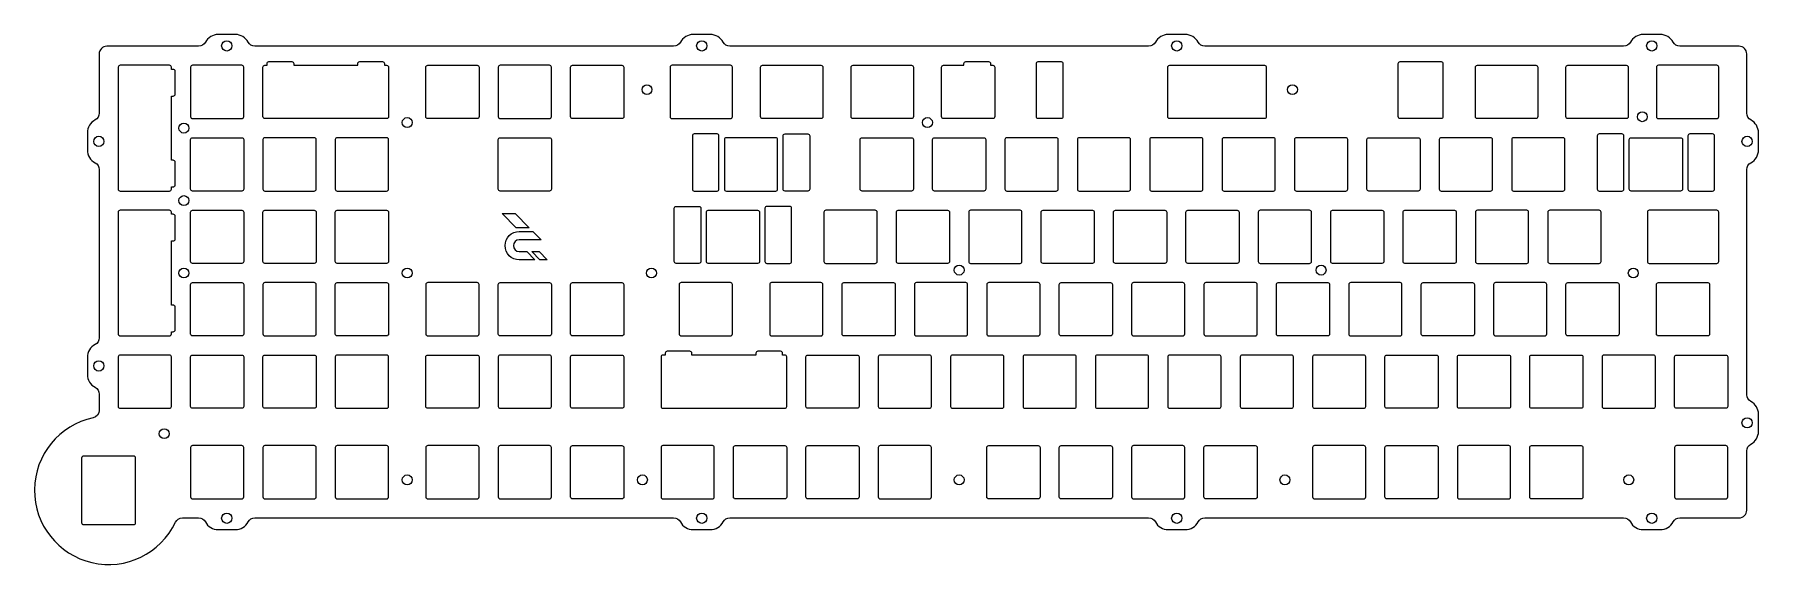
# Model space of a CAD drawing. Header units: millimetres. Extents: x -469 to -15, y 11 to 150.
import ezdxf

# ---------------------------------------------------------------- set-up
doc = ezdxf.new("R2010")
doc.units = ezdxf.units.MM
doc.layers.get('0').update_dxf_attribs({"linetype": 'CONTINUOUS'})

msp = doc.modelspace()

# ---------------------------------------------------------------- linework, layer by layer
for points in [[(-451.58, 55.32), (-451.58, 51.03, -0.354053), (-453.16, 49.07, 1.608776), (-431.49, 21.62, -0.289366), (-429.69, 22.76), (-425.4, 22.76, -0.278249), (-423.63, 21.7, 0.278249), (-420.26, 19.66), (-415.74, 19.66, 0.278249), (-412.37, 21.7, -0.278249), (-410.6, 22.76), (-300.4, 22.76, -0.278249), (-298.63, 21.7, 0.278249), (-295.26, 19.66), (-290.74, 19.66, 0.278249), (-287.37, 21.7, -0.278249), (-285.6, 22.76), (-175.4, 22.76, -0.278249), (-173.63, 21.7, 0.278249), (-170.26, 19.66), (-165.74, 19.66, 0.278249), (-162.37, 21.7, -0.278249), (-160.6, 22.76), (-50.4, 22.76, -0.278249), (-48.63, 21.7, 0.278249), (-45.26, 19.66), (-40.74, 19.66, 0.278249), (-37.37, 21.7, -0.278249), (-35.6, 22.76), (-20, 22.76, 0.414214), (-18, 24.76), (-18, 40.37, -0.278249), (-16.93, 42.14, 0.278249), (-14.9, 45.51), (-14.9, 50.02, 0.278249), (-16.93, 53.39, -0.278249), (-18, 55.16), (-18, 114.38, -0.278249), (-16.93, 116.15, 0.278249), (-14.9, 119.52), (-14.9, 124.03, 0.278249), (-16.93, 127.4, -0.278249), (-18, 129.17), (-18, 144.77, 0.414214), (-20, 146.78), (-35.6, 146.78, -0.278249), (-37.37, 147.84, 0.278249), (-40.74, 149.88), (-45.26, 149.88, 0.278249), (-48.63, 147.84, -0.278249), (-50.4, 146.78), (-160.6, 146.78, -0.278249), (-162.37, 147.84, 0.278249), (-165.74, 149.88), (-170.26, 149.88, 0.278249), (-173.63, 147.84, -0.278249), (-175.4, 146.78), (-285.6, 146.78, -0.278249), (-287.37, 147.84, 0.278249), (-290.74, 149.88), (-295.26, 149.88, 0.278249), (-298.63, 147.84, -0.278249), (-300.4, 146.78), (-410.6, 146.78, -0.278249), (-412.37, 147.84, 0.278249), (-415.74, 149.88), (-420.26, 149.88, 0.278249), (-423.63, 147.84, -0.278249), (-425.4, 146.78), (-449.57, 146.78, 0.414214), (-451.58, 144.77), (-451.58, 129.17, -0.278249), (-452.64, 127.4, 0.278249), (-454.68, 124.03), (-454.68, 119.52, 0.278249), (-452.64, 116.15, -0.278249), (-451.58, 114.38), (-451.58, 70.11, -0.278249), (-452.64, 68.34, 0.278249), (-454.68, 64.97), (-454.68, 60.46, 0.278249), (-452.64, 57.09, -0.278249)], [(-446.57, 109.22, 0.414214), (-446.08, 108.72), (-433.07, 108.72, 0.414214), (-432.57, 109.22), (-432.57, 109.81), (-432.08, 109.81, 0.414214), (-431.58, 110.31), (-431.58, 116.31, 0.414214), (-432.08, 116.81), (-432.57, 116.81), (-432.57, 133.69), (-432.08, 133.69, 0.414214), (-431.58, 134.19), (-431.58, 140.19, 0.414214), (-432.08, 140.69), (-432.57, 140.69), (-432.57, 141.28, 0.414214), (-433.07, 141.77), (-446.08, 141.77, 0.414214), (-446.57, 141.28)], [(-427.02, 141.77, 0.414214), (-427.52, 141.28), (-427.52, 128.27, 0.414214), (-427.02, 127.77), (-414.02, 127.77, 0.414214), (-413.52, 128.27), (-413.52, 141.28, 0.414214), (-414.02, 141.77)], [(-408.47, 128.27), (-408.47, 141.28, -0.414214), (-407.98, 141.77), (-407.39, 141.77), (-407.39, 142.27, -0.414214), (-406.89, 142.77), (-400.89, 142.77, -0.414214), (-400.39, 142.27), (-400.39, 141.77), (-383.51, 141.77), (-383.51, 142.27, -0.414214), (-383.01, 142.77), (-377.01, 142.77, -0.414214), (-376.51, 142.27), (-376.51, 141.77), (-375.93, 141.77, -0.414214), (-375.43, 141.28), (-375.43, 128.27, -0.414214), (-375.93, 127.77), (-407.98, 127.77, -0.414214)], [(-352.11, 127.77), (-365.11, 127.77, -0.414214), (-365.61, 128.27), (-365.61, 141.28, -0.414214), (-365.11, 141.77), (-352.11, 141.77, -0.414214), (-351.61, 141.28), (-351.61, 128.27, -0.414214)], [(-332.56, 141.28, 0.414214), (-333.06, 141.77), (-346.06, 141.77, 0.414214), (-346.56, 141.28), (-346.56, 128.27, 0.414214), (-346.06, 127.77), (-333.06, 127.77, 0.414214), (-332.56, 128.27)], [(-327.51, 128.27), (-327.51, 141.28, -0.414214), (-327.01, 141.77), (-314.01, 141.77, -0.414214), (-313.51, 141.28), (-313.51, 128.27, -0.414214), (-314.01, 127.77), (-327.01, 127.77, -0.414214)], [(-301.32, 128.27, 0.414214), (-300.82, 127.77), (-285.44, 127.77, 0.414214), (-284.94, 128.27), (-284.94, 141.28, 0.414214), (-285.44, 141.77), (-300.82, 141.77, 0.414214), (-301.32, 141.28)], [(-261.13, 141.28), (-261.13, 128.27, -0.414214), (-261.63, 127.77), (-277.01, 127.77, -0.414214), (-277.51, 128.27), (-277.51, 141.28, -0.414214), (-277.01, 141.77), (-261.63, 141.77, -0.414214)], [(-253.19, 141.77), (-237.81, 141.77, -0.414214), (-237.31, 141.28), (-237.31, 128.27, -0.414214), (-237.81, 127.77), (-253.19, 127.77, -0.414214), (-253.69, 128.27), (-253.69, 141.28, -0.414214)], [(-229.88, 128.27), (-229.88, 141.28, -0.414214), (-229.38, 141.77), (-224, 141.77), (-224, 142.27, -0.414214), (-223.5, 142.77), (-217.5, 142.77, -0.414214), (-217, 142.27), (-217, 141.77), (-216.38, 141.77, -0.414214), (-215.88, 141.28), (-215.88, 128.27, -0.414214), (-216.38, 127.77), (-229.38, 127.77, -0.414214)], [(-204.44, 142.77), (-198.44, 142.77, -0.414214), (-197.94, 142.27), (-197.94, 128.27, -0.414214), (-198.44, 127.77), (-204.44, 127.77, -0.414214), (-204.94, 128.27), (-204.94, 142.27, -0.414214)], [(-144.44, 141.28), (-144.44, 128.27, -0.414214), (-144.94, 127.77), (-169.85, 127.77, -0.414214), (-170.35, 128.27), (-170.35, 141.28, -0.414214), (-169.85, 141.77), (-144.94, 141.77, -0.414214)], [(-109.7, 128.27), (-109.7, 142.27, -0.414214), (-109.2, 142.77), (-98.44, 142.77, -0.414214), (-97.94, 142.27), (-97.94, 128.27, -0.414214), (-98.44, 127.77), (-109.2, 127.77, -0.414214)], [(-88.89, 141.77), (-73.51, 141.77, -0.414214), (-73.01, 141.28), (-73.01, 128.27, -0.414214), (-73.51, 127.77), (-88.89, 127.77, -0.414214), (-89.39, 128.27), (-89.39, 141.28, -0.414214)], [(-49.19, 141.28), (-49.19, 128.27, -0.414214), (-49.69, 127.77), (-65.08, 127.77, -0.414214), (-65.58, 128.27), (-65.58, 141.28, -0.414214), (-65.08, 141.77), (-49.69, 141.77, -0.414214)], [(-25.38, 141.28, 0.414214), (-25.88, 141.77), (-41.26, 141.77, 0.414214), (-41.76, 141.28), (-41.76, 128.27, 0.414214), (-41.26, 127.77), (-25.88, 127.77, 0.414214), (-25.38, 128.27)], [(-427.02, 122.72), (-414.02, 122.72, -0.414214), (-413.52, 122.22), (-413.52, 109.22, -0.414214), (-414.02, 108.72), (-427.02, 108.72, -0.414214), (-427.52, 109.22), (-427.52, 122.22, -0.414214)], [(-394.97, 108.72, 0.414214), (-394.47, 109.22), (-394.47, 122.22, 0.414214), (-394.97, 122.72), (-407.98, 122.72, 0.414214), (-408.47, 122.22), (-408.47, 109.22, 0.414214), (-407.98, 108.72)], [(-389.43, 109.22, 0.414214), (-388.93, 108.72), (-375.93, 108.72, 0.414214), (-375.43, 109.22), (-375.43, 122.22, 0.414214), (-375.93, 122.72), (-388.93, 122.72, 0.414214), (-389.43, 122.22)], [(-332.56, 122.22), (-332.56, 109.22, -0.414214), (-333.06, 108.72), (-346.06, 108.72, -0.414214), (-346.56, 109.22), (-346.56, 122.22, -0.414214), (-346.06, 122.72), (-333.06, 122.72, -0.414214)], [(-295.47, 109.22, 0.414214), (-294.97, 108.72), (-288.97, 108.72, 0.414214), (-288.47, 109.22), (-288.47, 123.23, 0.414214), (-288.97, 123.73), (-294.97, 123.73, 0.414214), (-295.47, 123.23)], [(-273.53, 108.72, 0.414214), (-273.03, 109.22), (-273.03, 122.22, 0.414214), (-273.53, 122.72), (-286.53, 122.72, 0.414214), (-287.03, 122.22), (-287.03, 109.22, 0.414214), (-286.53, 108.72)], [(-271.59, 109.22), (-271.59, 123.23, -0.414214), (-271.09, 123.73), (-265.09, 123.73, -0.414214), (-264.59, 123.23), (-264.59, 109.22, -0.414214), (-265.09, 108.72), (-271.09, 108.72, -0.414214)], [(-237.31, 122.22), (-237.31, 109.22, -0.414214), (-237.81, 108.72), (-250.81, 108.72, -0.414214), (-251.31, 109.22), (-251.31, 122.22, -0.414214), (-250.81, 122.72), (-237.81, 122.72, -0.414214)], [(-232.26, 109.22), (-232.26, 122.22, -0.414214), (-231.76, 122.72), (-218.76, 122.72, -0.414214), (-218.26, 122.22), (-218.26, 109.22, -0.414214), (-218.76, 108.72), (-231.76, 108.72, -0.414214)], [(-199.21, 122.22, 0.414214), (-199.71, 122.72), (-212.71, 122.72, 0.414214), (-213.21, 122.22), (-213.21, 109.22, 0.414214), (-212.71, 108.72), (-199.71, 108.72, 0.414214), (-199.21, 109.22)], [(-180.16, 122.22, 0.414214), (-180.66, 122.72), (-193.66, 122.72, 0.414214), (-194.16, 122.22), (-194.16, 109.22, 0.414214), (-193.66, 108.72), (-180.66, 108.72, 0.414214), (-180.16, 109.22)], [(-161.11, 122.22, 0.414214), (-161.61, 122.72), (-174.61, 122.72, 0.414214), (-175.11, 122.22), (-175.11, 109.22, 0.414214), (-174.61, 108.72), (-161.61, 108.72, 0.414214), (-161.11, 109.22)], [(-142.06, 122.22, 0.414214), (-142.56, 122.72), (-155.56, 122.72, 0.414214), (-156.06, 122.22), (-156.06, 109.22, 0.414214), (-155.56, 108.72), (-142.56, 108.72, 0.414214), (-142.06, 109.22)], [(-123.01, 122.22, 0.414214), (-123.51, 122.72), (-136.51, 122.72, 0.414214), (-137.01, 122.22), (-137.01, 109.22, 0.414214), (-136.51, 108.72), (-123.51, 108.72, 0.414214), (-123.01, 109.22)], [(-117.46, 122.72), (-104.46, 122.72, -0.414214), (-103.96, 122.22), (-103.96, 109.22, -0.414214), (-104.46, 108.72), (-117.46, 108.72, -0.414214), (-117.96, 109.22), (-117.96, 122.22, -0.414214)], [(-84.91, 122.22, 0.414214), (-85.41, 122.72), (-98.41, 122.72, 0.414214), (-98.91, 122.22), (-98.91, 109.22, 0.414214), (-98.41, 108.72), (-85.41, 108.72, 0.414214), (-84.91, 109.22)], [(-66.36, 108.72, 0.414214), (-65.86, 109.22), (-65.86, 122.22, 0.414214), (-66.36, 122.72), (-79.36, 122.72, 0.414214), (-79.86, 122.22), (-79.86, 109.22, 0.414214), (-79.36, 108.72)], [(-57.34, 109.22, 0.414214), (-56.84, 108.72), (-50.84, 108.72, 0.414214), (-50.34, 109.22), (-50.34, 123.23, 0.414214), (-50.84, 123.73), (-56.84, 123.73, 0.414214), (-57.34, 123.23)], [(-48.91, 109.22), (-48.91, 122.22, -0.414214), (-48.41, 122.72), (-35.41, 122.72, -0.414214), (-34.91, 122.22), (-34.91, 109.22, -0.414214), (-35.41, 108.72), (-48.41, 108.72, -0.414214)], [(-33.47, 109.22, 0.414214), (-32.97, 108.72), (-26.97, 108.72, 0.414214), (-26.47, 109.22), (-26.47, 123.23, 0.414214), (-26.97, 123.73), (-32.97, 123.73, 0.414214), (-33.47, 123.23)], [(-299.73, 104.67), (-293.73, 104.67, -0.414214), (-293.23, 104.18), (-293.23, 90.18, -0.414214), (-293.73, 89.67), (-299.73, 89.67, -0.414214), (-300.23, 90.18), (-300.23, 104.18, -0.414214)], [(-276.36, 90.18, 0.414214), (-275.86, 89.67), (-269.86, 89.67, 0.414214), (-269.36, 90.18), (-269.36, 104.18, 0.414214), (-269.86, 104.67), (-275.86, 104.67, 0.414214), (-276.36, 104.18)], [(-446.08, 103.67, 0.414214), (-446.57, 103.17), (-446.57, 71.12, 0.414214), (-446.08, 70.62), (-433.07, 70.62, 0.414214), (-432.57, 71.12), (-432.57, 71.71), (-432.08, 71.71, 0.414214), (-431.58, 72.21), (-431.58, 78.21, 0.414214), (-432.08, 78.71), (-432.57, 78.71), (-432.57, 95.59), (-432.08, 95.59, 0.414214), (-431.58, 96.09), (-431.58, 102.09, 0.414214), (-432.08, 102.59), (-432.57, 102.59), (-432.57, 103.17, 0.414214), (-433.07, 103.67)], [(-414.02, 89.67), (-427.02, 89.67, -0.414214), (-427.52, 90.18), (-427.52, 103.17, -0.414214), (-427.02, 103.67), (-414.02, 103.67, -0.414214), (-413.52, 103.17), (-413.52, 90.18, -0.414214)], [(-408.47, 90.18), (-408.47, 103.17, -0.414214), (-407.98, 103.67), (-394.97, 103.67, -0.414214), (-394.47, 103.17), (-394.47, 90.18, -0.414214), (-394.97, 89.67), (-407.98, 89.67, -0.414214)], [(-375.93, 89.67), (-388.93, 89.67, -0.414214), (-389.43, 90.18), (-389.43, 103.17, -0.414214), (-388.93, 103.67), (-375.93, 103.67, -0.414214), (-375.43, 103.17), (-375.43, 90.18, -0.414214)], [(-277.79, 103.17), (-277.79, 90.18, -0.414214), (-278.29, 89.67), (-291.29, 89.67, -0.414214), (-291.79, 90.18), (-291.79, 103.17, -0.414214), (-291.29, 103.67), (-278.29, 103.67, -0.414214)], [(-260.34, 103.67, 0.414214), (-260.84, 103.17), (-260.84, 90.18, 0.414214), (-260.34, 89.67), (-247.34, 89.67, 0.414214), (-246.84, 90.18), (-246.84, 103.17, 0.414214), (-247.34, 103.67)], [(-241.79, 90.18), (-241.79, 103.17, -0.414214), (-241.29, 103.67), (-228.29, 103.67, -0.414214), (-227.79, 103.17), (-227.79, 90.18, -0.414214), (-228.29, 89.67), (-241.29, 89.67, -0.414214)], [(-208.74, 103.17, 0.414214), (-209.24, 103.67), (-222.24, 103.67, 0.414214), (-222.74, 103.17), (-222.74, 90.18, 0.414214), (-222.24, 89.67), (-209.24, 89.67, 0.414214), (-208.74, 90.18)], [(-190.19, 89.67), (-203.19, 89.67, -0.414214), (-203.69, 90.18), (-203.69, 103.17, -0.414214), (-203.19, 103.67), (-190.19, 103.67, -0.414214), (-189.69, 103.17), (-189.69, 90.18, -0.414214)], [(-184.14, 103.67), (-171.14, 103.67, -0.414214), (-170.64, 103.17), (-170.64, 90.18, -0.414214), (-171.14, 89.67), (-184.14, 89.67, -0.414214), (-184.64, 90.18), (-184.64, 103.17, -0.414214)], [(-152.09, 89.67), (-165.09, 89.67, -0.414214), (-165.59, 90.18), (-165.59, 103.17, -0.414214), (-165.09, 103.67), (-152.09, 103.67, -0.414214), (-151.59, 103.17), (-151.59, 90.18, -0.414214)], [(-146.54, 90.18, 0.414214), (-146.04, 89.67), (-133.04, 89.67, 0.414214), (-132.54, 90.18), (-132.54, 103.17, 0.414214), (-133.04, 103.67), (-146.04, 103.67, 0.414214), (-146.54, 103.17)], [(-127.49, 90.18), (-127.49, 103.17, -0.414214), (-126.99, 103.67), (-113.99, 103.67, -0.414214), (-113.49, 103.17), (-113.49, 90.18, -0.414214), (-113.99, 89.67), (-126.99, 89.67, -0.414214)], [(-94.94, 89.67), (-107.94, 89.67, -0.414214), (-108.44, 90.18), (-108.44, 103.17, -0.414214), (-107.94, 103.67), (-94.94, 103.67, -0.414214), (-94.44, 103.17), (-94.44, 90.18, -0.414214)], [(-88.89, 103.67, 0.414214), (-89.39, 103.17), (-89.39, 90.18, 0.414214), (-88.89, 89.67), (-75.89, 89.67, 0.414214), (-75.39, 90.18), (-75.39, 103.17, 0.414214), (-75.89, 103.67)], [(-56.34, 103.17, 0.414214), (-56.84, 103.67), (-69.84, 103.67, 0.414214), (-70.34, 103.17), (-70.34, 90.18, 0.414214), (-69.84, 89.67), (-56.84, 89.67, 0.414214), (-56.34, 90.18)], [(-44.14, 90.18, 0.414214), (-43.64, 89.67), (-25.88, 89.67, 0.414214), (-25.38, 90.18), (-25.38, 103.17, 0.414214), (-25.88, 103.67), (-43.64, 103.67, 0.414214), (-44.14, 103.17)], [(-341.03, 98.08), (-337.44, 98.08), (-335.29, 95.9), (-341.03, 95.9, 1), (-341.03, 92.8), (-339.07, 92.8), (-336.92, 90.62), (-341.03, 90.62, -1)], [(-427.52, 71.12), (-427.52, 84.13, -0.414214), (-427.02, 84.62), (-414.02, 84.62, -0.414214), (-413.52, 84.13), (-413.52, 71.12, -0.414214), (-414.02, 70.62), (-427.02, 70.62, -0.414214)], [(-394.97, 70.62, 0.414214), (-394.47, 71.12), (-394.47, 84.13, 0.414214), (-394.97, 84.62), (-407.98, 84.62, 0.414214), (-408.47, 84.13), (-408.47, 71.12, 0.414214), (-407.98, 70.62)], [(-375.93, 70.62), (-388.93, 70.62, -0.414214), (-389.43, 71.12), (-389.43, 84.13, -0.414214), (-388.93, 84.62), (-375.93, 84.62, -0.414214), (-375.43, 84.13), (-375.43, 71.12, -0.414214)], [(-352.11, 70.62, 0.414214), (-351.61, 71.12), (-351.61, 84.13, 0.414214), (-352.11, 84.62), (-365.11, 84.62, 0.414214), (-365.61, 84.13), (-365.61, 71.12, 0.414214), (-365.11, 70.62)], [(-332.56, 84.13), (-332.56, 71.12, -0.414214), (-333.06, 70.62), (-346.06, 70.62, -0.414214), (-346.56, 71.12), (-346.56, 84.13, -0.414214), (-346.06, 84.62), (-333.06, 84.62, -0.414214)], [(-314.01, 70.62), (-327.01, 70.62, -0.414214), (-327.51, 71.12), (-327.51, 84.13, -0.414214), (-327.01, 84.62), (-314.01, 84.62, -0.414214), (-313.51, 84.13), (-313.51, 71.12, -0.414214)], [(-285.44, 70.62, 0.414214), (-284.94, 71.12), (-284.94, 84.13, 0.414214), (-285.44, 84.62), (-298.44, 84.62, 0.414214), (-298.94, 84.13), (-298.94, 71.12, 0.414214), (-298.44, 70.62)], [(-261.63, 70.62, 0.414214), (-261.13, 71.12), (-261.13, 84.13, 0.414214), (-261.63, 84.62), (-274.62, 84.62, 0.414214), (-275.12, 84.13), (-275.12, 71.12, 0.414214), (-274.62, 70.62)], [(-256.08, 71.12), (-256.08, 84.13, -0.414214), (-255.58, 84.62), (-242.58, 84.62, -0.414214), (-242.08, 84.13), (-242.08, 71.12, -0.414214), (-242.58, 70.62), (-255.58, 70.62, -0.414214)], [(-236.53, 84.62, 0.414214), (-237.03, 84.13), (-237.03, 71.12, 0.414214), (-236.53, 70.62), (-223.53, 70.62, 0.414214), (-223.03, 71.12), (-223.03, 84.13, 0.414214), (-223.53, 84.62)], [(-204.48, 70.62, 0.414214), (-203.98, 71.12), (-203.98, 84.13, 0.414214), (-204.48, 84.62), (-217.48, 84.62, 0.414214), (-217.98, 84.13), (-217.98, 71.12, 0.414214), (-217.48, 70.62)], [(-198.93, 71.12), (-198.93, 84.13, -0.414214), (-198.43, 84.62), (-185.43, 84.62, -0.414214), (-184.93, 84.13), (-184.93, 71.12, -0.414214), (-185.43, 70.62), (-198.43, 70.62, -0.414214)], [(-179.38, 84.62, 0.414214), (-179.88, 84.13), (-179.88, 71.12, 0.414214), (-179.38, 70.62), (-166.38, 70.62, 0.414214), (-165.88, 71.12), (-165.88, 84.13, 0.414214), (-166.38, 84.62)], [(-147.33, 70.62, 0.414214), (-146.83, 71.12), (-146.83, 84.13, 0.414214), (-147.33, 84.62), (-160.33, 84.62, 0.414214), (-160.83, 84.13), (-160.83, 71.12, 0.414214), (-160.33, 70.62)], [(-128.28, 70.62), (-141.28, 70.62, -0.414214), (-141.78, 71.12), (-141.78, 84.13, -0.414214), (-141.28, 84.62), (-128.28, 84.62, -0.414214), (-127.78, 84.13), (-127.78, 71.12, -0.414214)], [(-122.23, 84.62, 0.414214), (-122.73, 84.13), (-122.73, 71.12, 0.414214), (-122.23, 70.62), (-109.23, 70.62, 0.414214), (-108.73, 71.12), (-108.73, 84.13, 0.414214), (-109.23, 84.62)], [(-103.17, 84.62), (-90.18, 84.62, -0.414214), (-89.68, 84.13), (-89.68, 71.12, -0.414214), (-90.18, 70.62), (-103.17, 70.62, -0.414214), (-103.67, 71.12), (-103.67, 84.13, -0.414214)], [(-71.12, 70.62, 0.414214), (-70.63, 71.12), (-70.63, 84.13, 0.414214), (-71.12, 84.62), (-84.13, 84.62, 0.414214), (-84.63, 84.13), (-84.63, 71.12, 0.414214), (-84.13, 70.62)], [(-65.08, 84.62), (-52.08, 84.62, -0.414214), (-51.58, 84.13), (-51.58, 71.12, -0.414214), (-52.08, 70.62), (-65.08, 70.62, -0.414214), (-65.58, 71.12), (-65.58, 84.13, -0.414214)], [(-41.76, 71.12), (-41.76, 84.13, -0.414214), (-41.26, 84.62), (-28.26, 84.62, -0.414214), (-27.76, 84.13), (-27.76, 71.12, -0.414214), (-28.26, 70.62), (-41.26, 70.62, -0.414214)], [(-433.07, 51.57, 0.414214), (-432.57, 52.07), (-432.57, 65.08, 0.414214), (-433.07, 65.57), (-446.08, 65.57, 0.414214), (-446.57, 65.08), (-446.57, 52.07, 0.414214), (-446.08, 51.57)], [(-413.52, 65.08), (-413.52, 52.07, -0.414214), (-414.02, 51.57), (-427.02, 51.57, -0.414214), (-427.52, 52.07), (-427.52, 65.08, -0.414214), (-427.02, 65.57), (-414.02, 65.57, -0.414214)], [(-407.98, 65.57), (-394.97, 65.57, -0.414214), (-394.47, 65.08), (-394.47, 52.07, -0.414214), (-394.97, 51.57), (-407.98, 51.57, -0.414214), (-408.47, 52.07), (-408.47, 65.08, -0.414214)], [(-388.93, 65.57, 0.414214), (-389.43, 65.08), (-389.43, 52.07, 0.414214), (-388.93, 51.57), (-375.93, 51.57, 0.414214), (-375.43, 52.07), (-375.43, 65.08, 0.414214), (-375.93, 65.57)], [(-351.61, 65.08), (-351.61, 52.07, -0.414214), (-352.11, 51.57), (-365.11, 51.57, -0.414214), (-365.61, 52.07), (-365.61, 65.08, -0.414214), (-365.11, 65.57), (-352.11, 65.57, -0.414214)], [(-346.06, 65.57, 0.414214), (-346.56, 65.08), (-346.56, 52.07, 0.414214), (-346.06, 51.57), (-333.06, 51.57, 0.414214), (-332.56, 52.07), (-332.56, 65.08, 0.414214), (-333.06, 65.57)], [(-327.01, 65.57), (-314.01, 65.57, -0.414214), (-313.51, 65.08), (-313.51, 52.07, -0.414214), (-314.01, 51.57), (-327.01, 51.57, -0.414214), (-327.51, 52.07), (-327.51, 65.08, -0.414214)], [(-271.74, 66.08, 0.414214), (-272.24, 66.57), (-278.24, 66.57, 0.414214), (-278.74, 66.08), (-278.74, 65.57), (-295.61, 65.57), (-295.61, 66.08, 0.414214), (-296.11, 66.57), (-302.11, 66.57, 0.414214), (-302.61, 66.08), (-302.61, 65.57), (-303.2, 65.57, 0.414214), (-303.7, 65.08), (-303.7, 52.07, 0.414214), (-303.2, 51.57), (-271.15, 51.57, 0.414214), (-270.65, 52.07), (-270.65, 65.08, 0.414214), (-271.15, 65.57), (-271.74, 65.57)], [(-252.1, 51.57), (-265.1, 51.57, -0.414214), (-265.6, 52.07), (-265.6, 65.08, -0.414214), (-265.1, 65.57), (-252.1, 65.57, -0.414214), (-251.6, 65.08), (-251.6, 52.07, -0.414214)], [(-246.05, 65.57, 0.414214), (-246.55, 65.08), (-246.55, 52.07, 0.414214), (-246.05, 51.57), (-233.05, 51.57, 0.414214), (-232.55, 52.07), (-232.55, 65.08, 0.414214), (-233.05, 65.57)], [(-227.5, 52.07, 0.414214), (-227, 51.57), (-214, 51.57, 0.414214), (-213.5, 52.07), (-213.5, 65.08, 0.414214), (-214, 65.57), (-227, 65.57, 0.414214), (-227.5, 65.08)], [(-207.95, 65.57, 0.414214), (-208.45, 65.08), (-208.45, 52.07, 0.414214), (-207.95, 51.57), (-194.95, 51.57, 0.414214), (-194.45, 52.07), (-194.45, 65.08, 0.414214), (-194.95, 65.57)], [(-188.9, 65.57, 0.414214), (-189.4, 65.08), (-189.4, 52.07, 0.414214), (-188.9, 51.57), (-175.9, 51.57, 0.414214), (-175.4, 52.07), (-175.4, 65.08, 0.414214), (-175.9, 65.57)], [(-156.85, 51.57, 0.414214), (-156.35, 52.07), (-156.35, 65.08, 0.414214), (-156.85, 65.57), (-169.85, 65.57, 0.414214), (-170.35, 65.08), (-170.35, 52.07, 0.414214), (-169.85, 51.57)], [(-151.3, 52.07, 0.414214), (-150.8, 51.57), (-137.8, 51.57, 0.414214), (-137.3, 52.07), (-137.3, 65.08, 0.414214), (-137.8, 65.57), (-150.8, 65.57, 0.414214), (-151.3, 65.08)], [(-132.25, 52.07, 0.414214), (-131.75, 51.57), (-118.75, 51.57, 0.414214), (-118.25, 52.07), (-118.25, 65.08, 0.414214), (-118.75, 65.57), (-131.75, 65.57, 0.414214), (-132.25, 65.08)], [(-99.7, 51.57), (-112.7, 51.57, -0.414214), (-113.2, 52.07), (-113.2, 65.08, -0.414214), (-112.7, 65.57), (-99.7, 65.57, -0.414214), (-99.2, 65.08), (-99.2, 52.07, -0.414214)], [(-80.15, 65.08), (-80.15, 52.07, -0.414214), (-80.65, 51.57), (-93.65, 51.57, -0.414214), (-94.15, 52.07), (-94.15, 65.08, -0.414214), (-93.65, 65.57), (-80.65, 65.57, -0.414214)], [(-75.1, 52.07), (-75.1, 65.08, -0.414214), (-74.6, 65.57), (-61.6, 65.57, -0.414214), (-61.1, 65.08), (-61.1, 52.07, -0.414214), (-61.6, 51.57), (-74.6, 51.57, -0.414214)], [(-55.55, 65.57, 0.414214), (-56.05, 65.08), (-56.05, 52.07, 0.414214), (-55.55, 51.57), (-42.55, 51.57, 0.414214), (-42.05, 52.07), (-42.05, 65.08, 0.414214), (-42.55, 65.57)], [(-23.5, 51.57), (-36.5, 51.57, -0.414214), (-37, 52.07), (-37, 65.08, -0.414214), (-36.5, 65.57), (-23.5, 65.57, -0.414214), (-23, 65.08), (-23, 52.07, -0.414214)], [(-427.52, 28.26, 0.414214), (-427.02, 27.76), (-414.02, 27.76, 0.414214), (-413.52, 28.26), (-413.52, 41.26, 0.414214), (-414.02, 41.76), (-427.02, 41.76, 0.414214), (-427.52, 41.26)], [(-408.47, 28.26, 0.414214), (-407.98, 27.76), (-394.97, 27.76, 0.414214), (-394.47, 28.26), (-394.47, 41.26, 0.414214), (-394.97, 41.76), (-407.98, 41.76, 0.414214), (-408.47, 41.26)], [(-389.43, 28.26, 0.414214), (-388.93, 27.76), (-375.93, 27.76, 0.414214), (-375.43, 28.26), (-375.43, 41.26, 0.414214), (-375.93, 41.76), (-388.93, 41.76, 0.414214), (-389.43, 41.26)], [(-352.11, 27.76, 0.414214), (-351.61, 28.26), (-351.61, 41.26, 0.414214), (-352.11, 41.76), (-365.11, 41.76, 0.414214), (-365.61, 41.26), (-365.61, 28.26, 0.414214), (-365.11, 27.76)], [(-346.56, 28.26, 0.414214), (-346.06, 27.76), (-333.06, 27.76, 0.414214), (-332.56, 28.26), (-332.56, 41.26, 0.414214), (-333.06, 41.76), (-346.06, 41.76, 0.414214), (-346.56, 41.26)], [(-327.01, 41.76), (-314.01, 41.76, -0.414214), (-313.51, 41.26), (-313.51, 28.26, -0.414214), (-314.01, 27.76), (-327.01, 27.76, -0.414214), (-327.51, 28.26), (-327.51, 41.26, -0.414214)], [(-290.2, 27.76, 0.414214), (-289.7, 28.26), (-289.7, 41.26, 0.414214), (-290.2, 41.76), (-303.2, 41.76, 0.414214), (-303.7, 41.26), (-303.7, 28.26, 0.414214), (-303.2, 27.76)], [(-271.15, 27.76), (-284.15, 27.76, -0.414214), (-284.65, 28.26), (-284.65, 41.26, -0.414214), (-284.15, 41.76), (-271.15, 41.76, -0.414214), (-270.65, 41.26), (-270.65, 28.26, -0.414214)], [(-265.6, 28.26), (-265.6, 41.26, -0.414214), (-265.1, 41.76), (-252.1, 41.76, -0.414214), (-251.6, 41.26), (-251.6, 28.26, -0.414214), (-252.1, 27.76), (-265.1, 27.76, -0.414214)], [(-233.05, 27.76, 0.414214), (-232.55, 28.26), (-232.55, 41.26, 0.414214), (-233.05, 41.76), (-246.05, 41.76, 0.414214), (-246.55, 41.26), (-246.55, 28.26, 0.414214), (-246.05, 27.76)], [(-204.48, 27.76), (-217.48, 27.76, -0.414214), (-217.98, 28.26), (-217.98, 41.26, -0.414214), (-217.48, 41.76), (-204.48, 41.76, -0.414214), (-203.98, 41.26), (-203.98, 28.26, -0.414214)], [(-184.93, 41.26), (-184.93, 28.26, -0.414214), (-185.43, 27.76), (-198.43, 27.76, -0.414214), (-198.93, 28.26), (-198.93, 41.26, -0.414214), (-198.43, 41.76), (-185.43, 41.76, -0.414214)], [(-166.38, 27.76, 0.414214), (-165.88, 28.26), (-165.88, 41.26, 0.414214), (-166.38, 41.76), (-179.38, 41.76, 0.414214), (-179.88, 41.26), (-179.88, 28.26, 0.414214), (-179.38, 27.76)], [(-146.83, 41.26), (-146.83, 28.26, -0.414214), (-147.33, 27.76), (-160.33, 27.76, -0.414214), (-160.83, 28.26), (-160.83, 41.26, -0.414214), (-160.33, 41.76), (-147.33, 41.76, -0.414214)], [(-118.25, 41.26, 0.414214), (-118.75, 41.76), (-131.75, 41.76, 0.414214), (-132.25, 41.26), (-132.25, 28.26, 0.414214), (-131.75, 27.76), (-118.75, 27.76, 0.414214), (-118.25, 28.26)], [(-113.2, 28.26), (-113.2, 41.26, -0.414214), (-112.7, 41.76), (-99.7, 41.76, -0.414214), (-99.2, 41.26), (-99.2, 28.26, -0.414214), (-99.7, 27.76), (-112.7, 27.76, -0.414214)], [(-80.15, 41.26, 0.414214), (-80.65, 41.76), (-93.65, 41.76, 0.414214), (-94.15, 41.26), (-94.15, 28.26, 0.414214), (-93.65, 27.76), (-80.65, 27.76, 0.414214), (-80.15, 28.26)], [(-61.1, 41.26), (-61.1, 28.26, -0.414214), (-61.6, 27.76), (-74.6, 27.76, -0.414214), (-75.1, 28.26), (-75.1, 41.26, -0.414214), (-74.6, 41.76), (-61.6, 41.76, -0.414214)], [(-23, 41.26, 0.414214), (-23.5, 41.76), (-36.5, 41.76, 0.414214), (-37, 41.26), (-37, 28.26, 0.414214), (-36.5, 27.76), (-23.5, 27.76, 0.414214), (-23, 28.26)], [(-442.5, 21, 0.414214), (-442, 21.5), (-442, 38.5, 0.414214), (-442.5, 39), (-455.7, 39, 0.414214), (-456.2, 38.5), (-456.2, 21.5, 0.414214), (-455.7, 21)]]:
    msp.add_lwpolyline(points, format="xyb", close=True)
for points in [[(-338.38, 99.03), (-341.81, 99.03), (-345.54, 102.8), (-342.11, 102.8)], [(-333.66, 90.62), (-335.59, 90.62), (-337.74, 92.8), (-335.81, 92.8)]]:
    msp.add_lwpolyline(points, close=True)
for centre, radius in [((-418, 146.88), 1.35), ((-293, 146.88), 1.35), ((-168, 146.88), 1.35), ((-43, 146.88), 1.35), ((-307.42, 135.37), 1.3), ((-137.54, 135.37), 1.3), ((-370.52, 126.72), 1.3), ((-233.6, 126.72), 1.3), ((-45.48, 128.24), 1.3), ((-451.67, 121.78), 1.35), ((-429.29, 125.25), 1.3), ((-17.9, 121.78), 1.35), ((-429.29, 106.2), 1.3), ((-429.29, 87.15), 1.3), ((-370.52, 87.15), 1.3), ((-306.23, 87.15), 1.3), ((-225.26, 87.91), 1.3), ((-130.01, 87.91), 1.3), ((-47.86, 87.15), 1.3), ((-451.67, 62.71), 1.35), ((-434.46, 44.89), 1.3), ((-17.9, 47.76), 1.35), ((-370.52, 32.76), 1.3), ((-308.61, 32.76), 1.3), ((-225.26, 32.76), 1.3), ((-139.54, 32.76), 1.3), ((-49.05, 32.76), 1.3), ((-418, 22.66), 1.35), ((-293, 22.66), 1.35), ((-168, 22.66), 1.35), ((-43, 22.66), 1.35)]:
    msp.add_circle(centre, radius)

doc.saveas('drawing.dxf')
